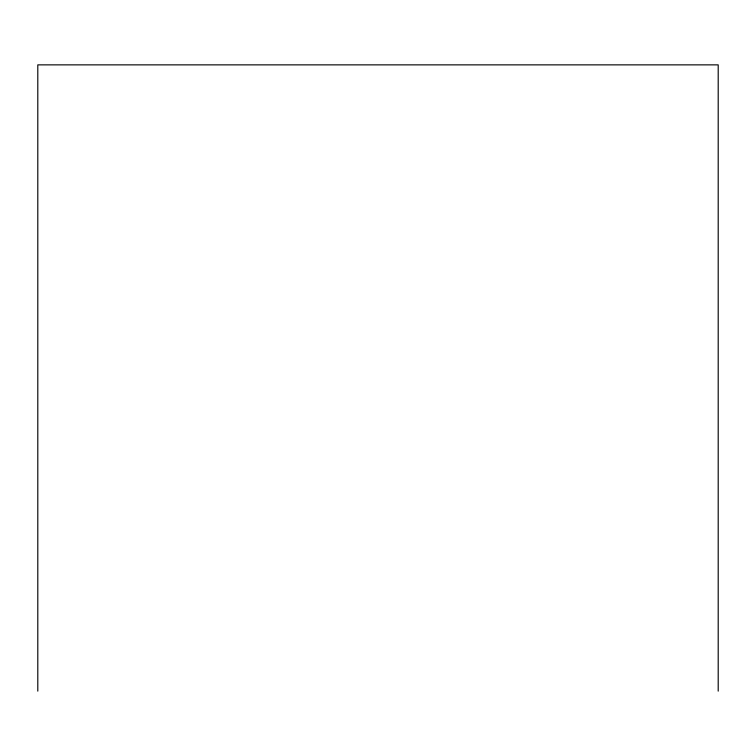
<?xml version="1.0" encoding="UTF-8"?>
<svg xmlns="http://www.w3.org/2000/svg" width="756" height="756" viewBox="0 0 756 756"><rect width="100%" height="100%" fill="white"/><g stroke="black" fill="none" stroke-linecap="round" stroke-linejoin="round"><path stroke-width="1.13" d="M718.2 691.135L718.2 64.865L37.8 64.865L37.8 691.135"/></g></svg>
